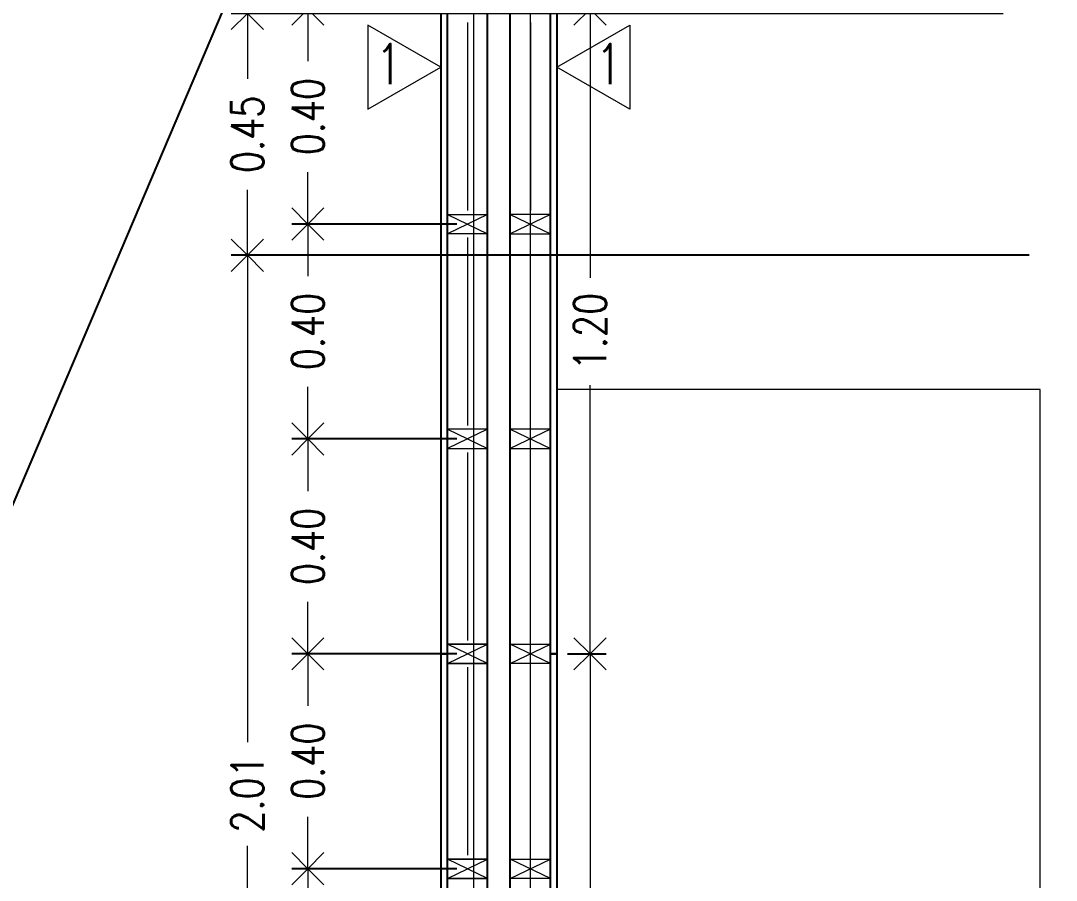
# Model space of a CAD drawing. Header units: inches. Extents: x 10.8 to 60.4, y 12.2 to 79.7.
# Drawn here: x 25.113 to 27.042, y 39.572 to 41.172 of the extents above; entities that cross this region are included whole.
import ezdxf

# ---------------------------------------------------------------- set-up
doc = ezdxf.new("R2010")
doc.units = ezdxf.units.IN
doc.header["$MEASUREMENT"] = 0
doc.layers.get('DEFPOINTS').update_dxf_attribs({"color": 210})
for name, color, linetype, lineweight in [('A-ANNO-DIMS', 3, 'Continuous', 18), ('A-ANNO-SYMB', 3, 'Continuous', 18), ('A-ANNO-TEXT', 3, 'Continuous', 18), ('A-DETL-MCUT', 4, 'Continuous', 25), ('A-ELEV-MBE2', 4, 'Continuous', 25), ('A-FURN', 8, 'Continuous', 18), ('A-WALL-PATT', 8, 'Continuous', 18), ('A-WALL-STUD', 3, 'Continuous', 18)]:
    doc.layers.add(name, color=color, linetype=linetype, lineweight=lineweight)
doc.styles.add('E-ROMANS', font='romans.shx', dxfattribs={"width": 0.8})
doc.dimstyles.new('E-0050_ARW_12', dxfattribs={"dimscale": 0.001, "dimtxt": 60, "dimasz": 60, "dimexe": 30, "dimexo": 20, "dimgap": 30, "dimtad": 0, "dimzin": 0, "dimdsep": 46, "dimtxsty": 'E-ROMANS', "dimblk": 'OPEN90', "dimcen": 30, "dimclrd": 256, "dimclre": 256, "dimclrt": 256, "dimadec": 0, "dimazin": 0, "dimtfac": 1, "dimtmove": 1, "dimatfit": 3, "dimldrblk": 'OPEN90', "dimfxl": 1, "dimtfill": 1, "dimtolj": 1, "dimtzin": 0, "dimlwd": -1, "dimarcsym": 0})

# ---------------------------------------------------------------- blocks, each defined once
blk = doc.blocks.new('_Open90')
at = {"color": 0, "linetype": 'ByBlock', "lineweight": -2}
for p, q in [((-0.5, 0.5), (0, 0)), ((0, 0), (-1, 0)), ((0, 0), (-0.5, -0.5))]:
    blk.add_line(p, q, dxfattribs=at)
blk = doc.blocks.new('*D1016')
at = {"layer": 'A-ANNO-DIMS', "lineweight": -2, "transparency": 16777216}
for p, q in [((26.1319, 39.9934), (26.2038, 39.9934)), ((26.1319, 38.7934), (26.2038, 38.7934))]:
    blk.add_line(p, q, dxfattribs=at)
at = {"layer": 'A-ANNO-DIMS', "transparency": 16777216}
for p, q in [((26.1738, 39.9334), (26.1738, 39.4931)), ((26.1738, 38.8534), (26.1738, 39.2937))]:
    blk.add_line(p, q, dxfattribs=at)
at = {"layer": 'DEFPOINTS', "color": 0, "transparency": 16777216}
for p in [(26.1119, 39.9934), (26.1738, 39.9934), (26.1119, 38.7934)]:
    blk.add_point(p, dxfattribs=at)
at = {"layer": 'A-ANNO-DIMS', "transparency": 16777216, "xscale": 0.06, "yscale": 0.06, "zscale": 0.06}
for p, rotation in [((26.1738, 39.9934), 90), ((26.1738, 38.7934), 270)]:
    blk.add_blockref('_Open90', p, dxfattribs=dict(at, rotation=rotation))
at = {"layer": 'A-ANNO-DIMS', "transparency": 16777216, "insert": (26.1738, 39.3934), "char_height": 0.06, "attachment_point": 5, "rotation": 90, "style": 'E-ROMANS', "bg_fill": 3, "box_fill_scale": 1.25, "bg_fill_color": 256, "bg_fill_true_color": 13158600, "bg_fill_transparency": 0}
blk.add_mtext('\\A1;1.20', dxfattribs=at)
blk = doc.blocks.new('*D1017')
at = {"layer": 'A-ANNO-DIMS', "lineweight": -2, "transparency": 16777216}
for p, q in [((26.132, 41.1934), (26.2038, 41.1934)), ((26.1319, 39.9934), (26.2038, 39.9934))]:
    blk.add_line(p, q, dxfattribs=at)
at = {"layer": 'A-ANNO-DIMS', "transparency": 16777216}
for p, q in [((26.1738, 41.1334), (26.1738, 40.6931)), ((26.1738, 40.0534), (26.1738, 40.4937))]:
    blk.add_line(p, q, dxfattribs=at)
at = {"layer": 'DEFPOINTS', "color": 0, "transparency": 16777216}
for p in [(26.112, 41.1934), (26.1738, 41.1934), (26.1119, 39.9934)]:
    blk.add_point(p, dxfattribs=at)
at = {"layer": 'A-ANNO-DIMS', "transparency": 16777216, "xscale": 0.06, "yscale": 0.06, "zscale": 0.06}
for p, rotation in [((26.1738, 41.1934), 90), ((26.1738, 39.9934), 270)]:
    blk.add_blockref('_Open90', p, dxfattribs=dict(at, rotation=rotation))
at = {"layer": 'A-ANNO-DIMS', "transparency": 16777216, "insert": (26.1738, 40.5934), "char_height": 0.06, "attachment_point": 5, "rotation": 90, "style": 'E-ROMANS', "bg_fill": 3, "box_fill_scale": 1.25, "bg_fill_color": 256, "bg_fill_true_color": 13158600, "bg_fill_transparency": 0}
blk.add_mtext('\\A1;1.20', dxfattribs=at)
blk = doc.blocks.new('*D841')
at = {"layer": 'A-ANNO-DIMS', "lineweight": -2, "transparency": 16777216}
for p, q in [((25.9254, 39.5934), (25.618, 39.5934)), ((25.9254, 39.1933), (25.618, 39.1933))]:
    blk.add_line(p, q, dxfattribs=at)
at = {"layer": 'A-ANNO-DIMS', "transparency": 16777216}
for p, q in [((25.648, 39.5334), (25.648, 39.4965)), ((25.648, 39.2533), (25.648, 39.2902))]:
    blk.add_line(p, q, dxfattribs=at)
at = {"layer": 'DEFPOINTS', "color": 0, "transparency": 16777216}
for p in [(25.648, 39.5934), (25.9454, 39.5934), (25.9454, 39.1933)]:
    blk.add_point(p, dxfattribs=at)
at = {"layer": 'A-ANNO-DIMS', "transparency": 16777216, "xscale": 0.06, "yscale": 0.06, "zscale": 0.06}
for p, rotation in [((25.648, 39.5934), 90), ((25.648, 39.1933), 270)]:
    blk.add_blockref('_Open90', p, dxfattribs=dict(at, rotation=rotation))
at = {"layer": 'A-ANNO-DIMS', "transparency": 16777216, "insert": (25.648, 39.3933), "char_height": 0.06, "attachment_point": 5, "rotation": 90, "style": 'E-ROMANS', "bg_fill": 3, "box_fill_scale": 1.25, "bg_fill_color": 256, "bg_fill_true_color": 13158600, "bg_fill_transparency": 0}
blk.add_mtext('\\A1;0.40', dxfattribs=at)
blk = doc.blocks.new('*D842')
at = {"layer": 'A-ANNO-DIMS', "lineweight": -2, "transparency": 16777216}
for p, q in [((25.9254, 39.9934), (25.618, 39.9934)), ((25.9254, 39.5934), (25.618, 39.5934))]:
    blk.add_line(p, q, dxfattribs=at)
at = {"layer": 'A-ANNO-DIMS', "transparency": 16777216}
for p, q in [((25.648, 39.9334), (25.648, 39.8965)), ((25.648, 39.6534), (25.648, 39.6903))]:
    blk.add_line(p, q, dxfattribs=at)
at = {"layer": 'DEFPOINTS', "color": 0, "transparency": 16777216}
for p in [(25.648, 39.9934), (25.9454, 39.9934), (25.9454, 39.5934)]:
    blk.add_point(p, dxfattribs=at)
at = {"layer": 'A-ANNO-DIMS', "transparency": 16777216, "xscale": 0.06, "yscale": 0.06, "zscale": 0.06}
for p, rotation in [((25.648, 39.9934), 90), ((25.648, 39.5934), 270)]:
    blk.add_blockref('_Open90', p, dxfattribs=dict(at, rotation=rotation))
at = {"layer": 'A-ANNO-DIMS', "transparency": 16777216, "insert": (25.648, 39.7934), "char_height": 0.06, "attachment_point": 5, "rotation": 90, "style": 'E-ROMANS', "bg_fill": 3, "box_fill_scale": 1.25, "bg_fill_color": 256, "bg_fill_true_color": 13158600, "bg_fill_transparency": 0}
blk.add_mtext('\\A1;0.40', dxfattribs=at)
blk = doc.blocks.new('*D843')
at = {"layer": 'A-ANNO-DIMS', "lineweight": -2, "transparency": 16777216}
for p, q in [((25.9254, 40.3934), (25.618, 40.3934)), ((25.9254, 39.9934), (25.618, 39.9934))]:
    blk.add_line(p, q, dxfattribs=at)
at = {"layer": 'A-ANNO-DIMS', "transparency": 16777216}
for p, q in [((25.648, 40.3334), (25.648, 40.2965)), ((25.648, 40.0534), (25.648, 40.0903))]:
    blk.add_line(p, q, dxfattribs=at)
at = {"layer": 'DEFPOINTS', "color": 0, "transparency": 16777216}
for p in [(25.648, 40.3934), (25.9454, 40.3934), (25.9454, 39.9934)]:
    blk.add_point(p, dxfattribs=at)
at = {"layer": 'A-ANNO-DIMS', "transparency": 16777216, "xscale": 0.06, "yscale": 0.06, "zscale": 0.06}
for p, rotation in [((25.648, 40.3934), 90), ((25.648, 39.9934), 270)]:
    blk.add_blockref('_Open90', p, dxfattribs=dict(at, rotation=rotation))
at = {"layer": 'A-ANNO-DIMS', "transparency": 16777216, "insert": (25.648, 40.1934), "char_height": 0.06, "attachment_point": 5, "rotation": 90, "style": 'E-ROMANS', "bg_fill": 3, "box_fill_scale": 1.25, "bg_fill_color": 256, "bg_fill_true_color": 13158600, "bg_fill_transparency": 0}
blk.add_mtext('\\A1;0.40', dxfattribs=at)
blk = doc.blocks.new('*D844')
at = {"layer": 'A-ANNO-DIMS', "lineweight": -2, "transparency": 16777216}
for p, q in [((25.9254, 40.7934), (25.618, 40.7934)), ((25.9254, 40.3934), (25.618, 40.3934))]:
    blk.add_line(p, q, dxfattribs=at)
at = {"layer": 'A-ANNO-DIMS', "transparency": 16777216}
for p, q in [((25.648, 40.7334), (25.648, 40.6965)), ((25.648, 40.4534), (25.648, 40.4903))]:
    blk.add_line(p, q, dxfattribs=at)
at = {"layer": 'DEFPOINTS', "color": 0, "transparency": 16777216}
for p in [(25.648, 40.7934), (25.9454, 40.7934), (25.9454, 40.3934)]:
    blk.add_point(p, dxfattribs=at)
at = {"layer": 'A-ANNO-DIMS', "transparency": 16777216, "xscale": 0.06, "yscale": 0.06, "zscale": 0.06}
for p, rotation in [((25.648, 40.7934), 90), ((25.648, 40.3934), 270)]:
    blk.add_blockref('_Open90', p, dxfattribs=dict(at, rotation=rotation))
at = {"layer": 'A-ANNO-DIMS', "transparency": 16777216, "insert": (25.648, 40.5934), "char_height": 0.06, "attachment_point": 5, "rotation": 90, "style": 'E-ROMANS', "bg_fill": 3, "box_fill_scale": 1.25, "bg_fill_color": 256, "bg_fill_true_color": 13158600, "bg_fill_transparency": 0}
blk.add_mtext('\\A1;0.40', dxfattribs=at)
blk = doc.blocks.new('*D845')
at = {"layer": 'A-ANNO-DIMS', "lineweight": -2, "transparency": 16777216}
for p, q in [((25.9254, 41.1934), (25.618, 41.1934)), ((25.9254, 40.7934), (25.618, 40.7934))]:
    blk.add_line(p, q, dxfattribs=at)
at = {"layer": 'A-ANNO-DIMS', "transparency": 16777216}
for p, q in [((25.648, 41.1334), (25.648, 41.0965)), ((25.648, 40.8534), (25.648, 40.8903))]:
    blk.add_line(p, q, dxfattribs=at)
at = {"layer": 'DEFPOINTS', "color": 0, "transparency": 16777216}
for p in [(25.648, 41.1934), (25.9454, 41.1934), (25.9454, 40.7934)]:
    blk.add_point(p, dxfattribs=at)
at = {"layer": 'A-ANNO-DIMS', "transparency": 16777216, "xscale": 0.06, "yscale": 0.06, "zscale": 0.06}
for p, rotation in [((25.648, 41.1934), 90), ((25.648, 40.7934), 270)]:
    blk.add_blockref('_Open90', p, dxfattribs=dict(at, rotation=rotation))
at = {"layer": 'A-ANNO-DIMS', "transparency": 16777216, "insert": (25.648, 40.9934), "char_height": 0.06, "attachment_point": 5, "rotation": 90, "style": 'E-ROMANS', "bg_fill": 3, "box_fill_scale": 1.25, "bg_fill_color": 256, "bg_fill_true_color": 13158600, "bg_fill_transparency": 0}
blk.add_mtext('\\A1;0.40', dxfattribs=at)
blk = doc.blocks.new('*D1036')
at = {"layer": 'A-ANNO-DIMS', "lineweight": -2, "transparency": 16777216}
for p, q in [((26.9919, 40.7354), (25.5054, 40.7354)), ((27.2126, 38.7297), (25.5054, 38.7297))]:
    blk.add_line(p, q, dxfattribs=at)
at = {"layer": 'A-ANNO-DIMS', "transparency": 16777216}
for p, q in [((25.5354, 40.6754), (25.5354, 39.8289)), ((25.5354, 38.7897), (25.5354, 39.6363))]:
    blk.add_line(p, q, dxfattribs=at)
at = {"layer": 'DEFPOINTS', "color": 0, "transparency": 16777216}
for p in [(25.5354, 40.7354), (27.0119, 40.7354), (27.2326, 38.7297)]:
    blk.add_point(p, dxfattribs=at)
at = {"layer": 'A-ANNO-DIMS', "transparency": 16777216, "xscale": 0.06, "yscale": 0.06, "zscale": 0.06}
for p, rotation in [((25.5354, 40.7354), 90), ((25.5354, 38.7297), 270)]:
    blk.add_blockref('_Open90', p, dxfattribs=dict(at, rotation=rotation))
at = {"layer": 'A-ANNO-DIMS', "transparency": 16777216, "insert": (25.5354, 39.7326), "char_height": 0.06, "attachment_point": 5, "rotation": 90, "style": 'E-ROMANS', "bg_fill": 3, "box_fill_scale": 1.25, "bg_fill_color": 256, "bg_fill_true_color": 13158600, "bg_fill_transparency": 0}
blk.add_mtext('\\A1;2.01', dxfattribs=at)
blk = doc.blocks.new('*D859')
at = {"layer": 'A-ANNO-DIMS', "lineweight": -2, "transparency": 16777216}
for p, q in [((26.943, 41.1854), (25.5054, 41.1854)), ((26.9919, 40.7354), (25.5054, 40.7354))]:
    blk.add_line(p, q, dxfattribs=at)
at = {"layer": 'A-ANNO-DIMS', "transparency": 16777216}
for p, q in [((25.5354, 41.1254), (25.5354, 41.0635)), ((25.5354, 40.7954), (25.5354, 40.8573))]:
    blk.add_line(p, q, dxfattribs=at)
at = {"layer": 'DEFPOINTS', "color": 0, "transparency": 16777216}
for p in [(25.5354, 41.1854), (26.963, 41.1854), (27.0119, 40.7354)]:
    blk.add_point(p, dxfattribs=at)
at = {"layer": 'A-ANNO-DIMS', "transparency": 16777216, "xscale": 0.06, "yscale": 0.06, "zscale": 0.06}
for p, rotation in [((25.5354, 41.1854), 90), ((25.5354, 40.7354), 270)]:
    blk.add_blockref('_Open90', p, dxfattribs=dict(at, rotation=rotation))
at = {"layer": 'A-ANNO-DIMS', "transparency": 16777216, "insert": (25.5354, 40.9604), "char_height": 0.06, "attachment_point": 5, "rotation": 90, "style": 'E-ROMANS', "bg_fill": 3, "box_fill_scale": 1.25, "bg_fill_color": 256, "bg_fill_true_color": 13158600, "bg_fill_transparency": 0}
blk.add_mtext('\\A1;0.45', dxfattribs=at)

msp = doc.modelspace()

# ---------------------------------------------------------------- linework, layer by layer
at = {"layer": 'A-DETL-MCUT'}
for points in [[(26.0999, 39.9934), (26.0999, 41.1934), (26.1119, 41.1934), (26.1119, 39.9934)], [(26.0999, 38.7934), (26.0999, 39.9934), (26.1119, 39.9934), (26.1119, 38.7934)]]:
    msp.add_lwpolyline(points, close=True, dxfattribs=at)
at = {"layer": 'A-ELEV-MBE2'}
msp.add_line((26.0249, 34.9414), (26.025, 42.3454), dxfattribs=at)
at = {"layer": 'A-ELEV-MBE2', "ltscale": 7}
msp.add_line((22.9289, 35.1714), (25.8959, 42.1454), dxfattribs=at)

# ---------------------------------------------------------------- next in the draw order: dimensions: what is measured, and where the dimension line sits
at = {"layer": 'A-ANNO-DIMS'}
for base, p1, p2, picture, middle in [((26.1738, 39.9934), (26.1119, 38.7934), (26.1119, 39.9934), '*D1016', (26.1738, 39.3934)), ((25.648, 39.5934), (25.9454, 39.1933), (25.9454, 39.5934), '*D841', (25.648, 39.3933))]:
    dim = msp.add_linear_dim(base=base, p1=p1, p2=p2, angle=90, dimstyle='E-0050_ARW_12', dxfattribs=at)
    dim.commit()
    dim.dimension.update_dxf_attribs({"geometry": picture, "text_midpoint": middle})

# ---------------------------------------------------------------- next in the draw order: dimensions: what is measured, and where the dimension line sits
for base, p1, p2, picture, middle in [((26.1738, 41.1934), (26.1119, 39.9934), (26.112, 41.1934), '*D1017', (26.1738, 40.5934)), ((25.648, 39.9934), (25.9454, 39.5934), (25.9454, 39.9934), '*D842', (25.648, 39.7934))]:
    dim = msp.add_linear_dim(base=base, p1=p1, p2=p2, angle=90, dimstyle='E-0050_ARW_12', dxfattribs=at)
    dim.commit()
    dim.dimension.update_dxf_attribs({"geometry": picture, "text_midpoint": middle})

# ---------------------------------------------------------------- next in the draw order: dimensions: what is measured, and where the dimension line sits
dim = msp.add_linear_dim(base=(25.648, 40.3934), p1=(25.9454, 39.9934), p2=(25.9454, 40.3934), angle=90, dimstyle='E-0050_ARW_12', dxfattribs=at)
dim.commit()
dim.dimension.update_dxf_attribs({"geometry": '*D843', "text_midpoint": (25.648, 40.1934)})

# ---------------------------------------------------------------- next in the draw order: dimensions: what is measured, and where the dimension line sits
dim = msp.add_linear_dim(base=(25.648, 40.7934), p1=(25.9454, 40.3934), p2=(25.9454, 40.7934), angle=90, dimstyle='E-0050_ARW_12', dxfattribs=at)
dim.commit()
dim.dimension.update_dxf_attribs({"geometry": '*D844', "text_midpoint": (25.648, 40.5934)})

# ---------------------------------------------------------------- next in the draw order: dimensions: what is measured, and where the dimension line sits
for base, p1, p2, picture, middle in [((25.648, 41.1934), (25.9454, 40.7934), (25.9454, 41.1934), '*D845', (25.648, 40.9934)), ((25.5354, 40.7354), (27.2326, 38.7297), (27.0119, 40.7354), '*D1036', (25.5354, 39.7326))]:
    dim = msp.add_linear_dim(base=base, p1=p1, p2=p2, angle=90, dimstyle='E-0050_ARW_12', dxfattribs=at)
    dim.commit()
    dim.dimension.update_dxf_attribs({"geometry": picture, "text_midpoint": middle})

# ---------------------------------------------------------------- next in the draw order: linework, layer by layer
at = {"layer": 'A-DETL-MCUT'}
msp.add_lwpolyline([(25.9079, 38.7934), (25.9079, 39.9934), (25.8959, 39.9934), (25.8959, 38.7934)], close=True, dxfattribs=at)
at = {"layer": 'A-FURN'}
for p, q in [((26.1119, 40.4854), (26.1119, 38.4854)), ((27.0119, 40.4854), (26.1119, 40.4854)), ((27.0119, 38.4854), (27.0119, 40.4854))]:
    msp.add_line(p, q, dxfattribs=at)
at = {"layer": 'A-WALL-PATT', "ltscale": 0.1}
for p, q in [((25.9454, 40.3684), (25.9454, 40.0184)), ((26.0624, 40.3684), (26.0624, 40.0184)), ((25.9454, 39.9684), (25.9454, 39.6184)), ((26.0624, 39.9684), (26.0624, 39.6184))]:
    msp.add_line(p, q, dxfattribs=at)
at = {"layer": 'A-WALL-STUD'}
for p, q in [((25.9829, 40.4114), (25.9079, 40.3754)), ((25.9079, 40.4114), (25.9829, 40.3754)), ((26.0999, 40.4114), (26.0249, 40.3754)), ((26.0249, 40.4114), (26.0999, 40.3754)), ((25.9829, 39.9754), (25.9079, 40.0114)), ((25.9079, 39.9754), (25.9829, 40.0114)), ((25.9079, 39.9754), (25.9829, 40.0114)), ((25.9829, 39.9754), (25.9079, 40.0114)), ((26.0999, 39.9754), (26.0249, 40.0114)), ((26.0249, 39.9754), (26.0999, 40.0114)), ((25.9829, 39.5754), (25.9079, 39.6114)), ((25.9079, 39.5754), (25.9829, 39.6114)), ((25.9079, 39.5754), (25.9829, 39.6114)), ((25.9829, 39.5754), (25.9079, 39.6114)), ((26.0999, 39.5754), (26.0249, 39.6114)), ((26.0249, 39.5754), (26.0999, 39.6114))]:
    msp.add_line(p, q, dxfattribs=at)
for points in [[(25.9829, 40.4114), (25.9079, 40.4114), (25.9079, 40.3754), (25.9829, 40.3754)], [(26.0999, 40.4114), (26.0249, 40.4114), (26.0249, 40.3754), (26.0999, 40.3754)], [(25.9829, 39.9754), (25.9079, 39.9754), (25.9079, 40.0114), (25.9829, 40.0114)], [(25.9079, 39.9754), (25.9829, 39.9754), (25.9829, 40.0114), (25.9079, 40.0114)], [(26.0999, 39.9754), (26.0249, 39.9754), (26.0249, 40.0114), (26.0999, 40.0114)], [(25.9829, 39.5754), (25.9079, 39.5754), (25.9079, 39.6114), (25.9829, 39.6114)], [(25.9079, 39.5754), (25.9829, 39.5754), (25.9829, 39.6114), (25.9079, 39.6114)], [(26.0999, 39.5754), (26.0249, 39.5754), (26.0249, 39.6114), (26.0999, 39.6114)]]:
    msp.add_lwpolyline(points, close=True, dxfattribs=at)

# ---------------------------------------------------------------- next in the draw order: dimensions: what is measured, and where the dimension line sits
at = {"layer": 'A-ANNO-DIMS'}
dim = msp.add_linear_dim(base=(25.5354, 41.1854), p1=(27.0119, 40.7354), p2=(26.963, 41.1854), angle=90, dimstyle='E-0050_ARW_12', dxfattribs=at)
dim.commit()
dim.dimension.update_dxf_attribs({"geometry": '*D859', "text_midpoint": (25.5354, 40.9604)})

# ---------------------------------------------------------------- next in the draw order: linework, layer by layer
at = {"layer": 'A-ANNO-SYMB'}
for p, q in [((26.0624, 44.6809), (26.0624, 33.5262)), ((25.9574, 33.8778), (25.9574, 44.2823))]:
    msp.add_line(p, q, dxfattribs=at)
at = {"layer": 'A-ANNO-TEXT'}
for points in [[(25.8959, 41.0855), (25.76, 41.1639), (25.76, 41.0071)], [(26.1119, 41.0855), (26.2478, 41.1639), (26.2478, 41.0071)]]:
    msp.add_lwpolyline(points, close=True, dxfattribs=at)
at = {"layer": 'A-DETL-MCUT'}
msp.add_lwpolyline([(25.9079, 39.9934), (25.9079, 41.1934), (25.8959, 41.1934), (25.8959, 39.9934)], close=True, dxfattribs=at)
at = {"layer": 'A-ELEV-MBE2'}
msp.add_line((25.9829, 34.9414), (25.9829, 42.3453), dxfattribs=at)
at = {"layer": 'A-WALL-PATT', "ltscale": 0.1}
for p, q in [((25.9454, 41.1684), (25.9454, 40.8184)), ((26.0625, 41.1684), (26.0625, 40.8184)), ((25.9454, 40.7684), (25.9454, 40.4184)), ((26.0624, 40.7684), (26.0624, 40.4184))]:
    msp.add_line(p, q, dxfattribs=at)
at = {"layer": 'A-WALL-STUD'}
for p, q in [((25.9079, 40.8114), (25.9829, 40.7754)), ((25.9829, 40.8114), (25.9079, 40.7754)), ((26.0999, 40.8114), (26.0249, 40.7754)), ((26.0249, 40.8114), (26.0999, 40.7754))]:
    msp.add_line(p, q, dxfattribs=at)
for points in [[(25.9079, 40.8114), (25.9829, 40.8114), (25.9829, 40.7754), (25.9079, 40.7754)], [(26.0999, 40.8114), (26.0249, 40.8114), (26.0249, 40.7754), (26.0999, 40.7754)]]:
    msp.add_lwpolyline(points, close=True, dxfattribs=at)

# ---------------------------------------------------------------- next in the draw order: texts
at = {"layer": 'A-ANNO-TEXT', "char_height": 0.075, "attachment_point": 5, "style": 'E-ROMANS'}
for insert, rotation in [((25.799, 41.0911), 0.0005), ((26.2088, 41.0911), 359.9995)]:
    msp.add_mtext('\\pi-0.45,l0.45,t0.45;1', dxfattribs=dict(at, insert=insert, rotation=rotation))

doc.saveas('drawing.dxf')
